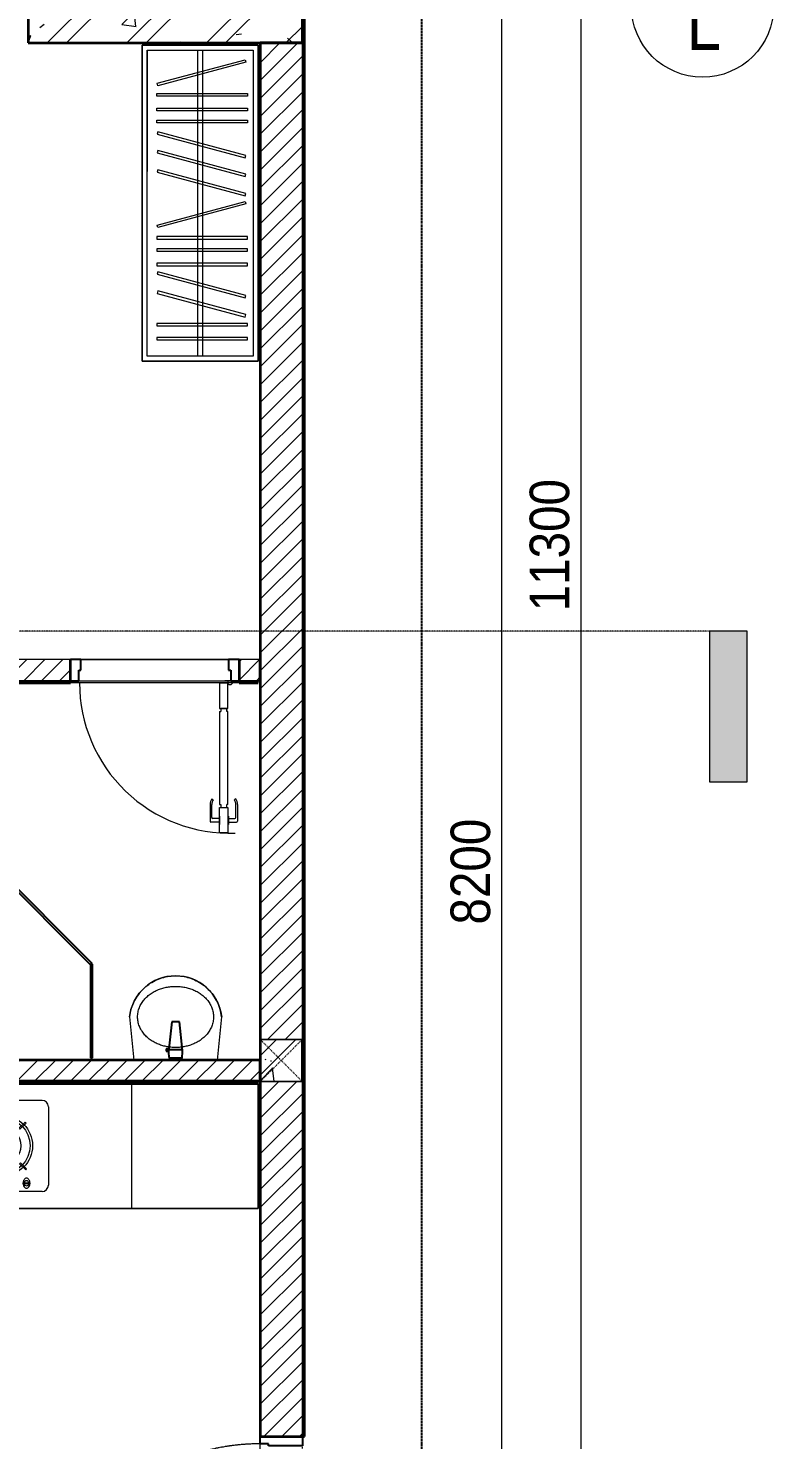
# Model space of a CAD drawing. Header units: millimetres. Extents: x 94264 to 187823, y -5375 to 75426.
# Drawn here: x 143974 to 147510, y 63136 to 69832 of the extents above; entities that cross this region are included whole.
import ezdxf

# ---------------------------------------------------------------- set-up
doc = ezdxf.new("R2010")
doc.units = ezdxf.units.MM
for name, pattern in [('Dash', [6, 3, -3]), ('Dash - Tight', [4.5, 3, -1.5]), ('Dash Dot 3_16_', [7.9375, 4.7625, -1.5875, 0, -1.5875]), ('Grid Line', [22.225, 12.7, -3.175, 3.175, -3.175]), ('Hidden', [7.14375, 4.7625, -2.38125])]:
    doc.linetypes.add(name, pattern=pattern)
for name, color, linetype, lineweight in [('0-2', 10, 'Continuous', 5), ('A-ANNO-DIMS', 211, 'Continuous', 9), ('A-ANNO-DIMS-75', 211, 'Continuous', 9), ('A-DETL-GENF-2', 92, 'Dash - Tight', 18), ('A-DETL-GENF-3', 92, 'Hidden', 25), ('A-DETL-GENF-4', 10, 'Continuous', 18), ('A-DOOR', 31, 'Continuous', 18), ('A-DOOR-1', 10, 'Continuous', 18), ('A-DOOR-2', 90, 'Continuous', 25), ('A-DOOR-FRAM', 31, 'Continuous', 25), ('A-FLOR', 192, 'Continuous', 18), ('A-FLOR-3', 10, 'Continuous', 18), ('A-GLAZ-CURT-1', 10, 'Continuous', 18), ('A-GLAZ-CURT-2', 90, 'Continuous', 25), ('A-WALL', 113, 'Continuous', 18), ('A-WALL-1', 113, 'Continuous', 35), ('A-WALL-2', 250, 'Continuous', 35), ('A-WALL-3', 10, 'Continuous', 18), ('A-WALL-PATT-1', 111, 'Continuous', 18), ('A-WALL-PATT-2', 9, 'Continuous', 18), ('A-WALL-PATT-3', 10, 'Continuous', 18), ('G-ANNO-SYMB', 111, 'Continuous', 9), ('G-ANNO-SYMB-1', 111, 'Dash Dot 3_16_', 18), ('I-FURN', 30, 'Continuous', 18), ('I-FURN-1', 10, 'Continuous', 18), ('I-FURN-2', 253, 'Continuous', 18), ('I-WALL-1', 250, 'Continuous', 35), ('I-WALL-2', 10, 'Continuous', 18), ('I-WALL-3', 2, 'Continuous', 35), ('P-SANR-FIXT-1', 10, 'Continuous', 18), ('P-SANR-FIXT-2', 253, 'Continuous', 18), ('P-SANR-FIXT-3', 221, 'Continuous', 25), ('S-COLS', 52, 'Continuous', 18), ('S-COLS-1', 9, 'Continuous', 18), ('S-COLS-2', 250, 'Continuous', 35), ('S-COLS-4', 52, 'Dash', 18), ('S-COLS-5', 52, 'Continuous', 35), ('S-COLS-HDLN', 52, 'Dash', 18), ('S-GRID-1', 1, 'Grid Line', 9), ('S-GRID-IDEN', 1, 'Continuous', 9)]:
    doc.layers.add(name, color=color, linetype=linetype, lineweight=lineweight)
doc.styles.add('Tahoma_B', font='tahomabd.ttf', dxfattribs={"height": 243.75})
doc.styles.add('UTM Avo', font='', dxfattribs={"width": 0.9, "height": 187.5})
doc.styles.get('UTM Avo').set_extended_font_data('UTM Avo')
doc.dimstyles.new('1_Dim_chi_tiet_2_5', dxfattribs={"dimscale": 304.8, "dimtxt": 187.368928, "dimasz": 0.295276, "dimexe": 0.246063, "dimexo": 0.0625, "dimgap": 0.024606, "dimtad": 1, "dimdec": 0, "dimrnd": 5, "dimzin": 0, "dimdsep": 46, "dimtxsty": 'UTM Avo', "dimblk1": 'OBLIQUE', "dimblk2": 'OBLIQUE', "dimsah": 1, "dimcen": 0.09, "dimdle": 0.246063, "dimazin": 0, "dimtfac": 1, "dimtdec": 4, "dimtix": 1, "dimtmove": 0, "dimatfit": 3, "dimfxl": 0.492126, "dimfxlon": 1, "dimtvp": 1, "dimtolj": 1, "dimtzin": 0, "dimarcsym": 2})
pattern_1 = [(45, (0, 0), (-42.426407, 42.426407), [])]
pattern_2 = [(50, (28821.75, 0), (546.5526, -47.8174), [57.15, -628.65]), (355, (28821.75, 0), (-105.7283, 573.17), [45.72, -502.92]), (100.451, (28867.3, -4), (440.8275, 525.35), [48.57, -534.27]), (46.184, (28821.75, 152.4), (813.2367, -126.1284), [85.725, -942.975]), (96.636, (28889.5, 141.9), (712.2074, 742.2826), [72.855, -801.405]), (351.184, (28821.75, 152.4), (712.215, 742.276), [68.58, -754.38]), (21, (28897.95, 114.3), (454.8433, -306.796), [57.15, -628.65]), (326, (28897.95, 114.3), (185.4063, 552.5638), [45.72, -502.92]), (71.451, (28935.85, 88.73), (640.2512, 245.764), [48.57, -534.27]), (37.5, (28821.75, 0), (9.26637, 253.66504), [5.029, -491.795, 5.029, -505.511, -504.825]), (37.5, (28821.75, 0), (9.26637, 253.66504), [-1007.364, 5.029, -499.796]), (7.5, (28821.75, 0), (200.45944, 300.5414), [5.029, -286.055, 5.029, -480.365, -192.405]), (7.5, (28821.75, 0), (200.45944, 300.5414), [-776.478, 5.029, -187.376]), (327.5, (28651.82, 0), (406.77284, -17.18643), [5.029, -185.471, 5.029, -589.331, -788.67]), (327.5, (28651.82, 0), (406.77284, -17.18643), [-784.86, 5.029, -783.641]), (317.5, (28575.62, 0), (444.3881, 76.2803), [5.029, -242.621, 5.029, -389.687, -560.07]), (317.5, (28575.62, 0), (444.3881, 76.2803), [-642.366, 5.029, -555.041]), (45, (28821.75, 0), (-188.5854, 188.5854), []), (45, (28821.75, 285.75), (-188.5854, 188.5854), [])]

# ---------------------------------------------------------------- blocks, each defined once
blk = doc.blocks.new('NCV_TKTC_KET CAU_rvt-2-TKCS_RAMP DỐC 2 - MẶT BẰNG TẦNG 1')
at = {"layer": 'S-COLS-1'}
h = blk.add_hatch(dxfattribs=at)
h.set_pattern_fill('FP_5', color=256, style=0, pattern_type=2)
h.set_pattern_definition([(45, (0, 0), (-188.5854, 188.5854), []), (45, (0, 285.75), (-188.5854, 188.5854), [])])
h.paths.add_polyline_path([(116452.6, 69761.9), (116452.6, 70111.9), (115152.6, 70111.9), (115152.6, 69761.9)])
h = blk.add_hatch(dxfattribs=at)
h.set_pattern_fill('FP_6', color=256, style=0, pattern_type=2)
h.set_pattern_definition([(50, (0, 0), (546.5526, -47.8174), [57.15, -628.65]), (355, (0, 0), (-105.7283, 573.17), [45.72, -502.92]), (100.451, (45.55, -4), (440.8275, 525.35), [48.57, -534.27]), (46.184, (0, 152.4), (813.2367, -126.1284), [85.725, -942.975]), (96.636, (67.8, 141.9), (712.2074, 742.2826), [72.855, -801.405]), (351.184, (0, 152.4), (712.215, 742.276), [68.58, -754.38]), (21, (76.2, 114.3), (454.8433, -306.796), [57.15, -628.65]), (326, (76.2, 114.3), (185.4063, 552.5638), [45.72, -502.92]), (71.451, (114.1, 88.73), (640.2512, 245.7641), [48.57, -534.27]), (37.5, (0, 0), (9.26637, 253.66504), [25.146, -471.678, 25.146, -485.394, -504.825]), (37.5, (0, 0), (9.26637, 253.66504), [-1007.364, 25.146, -479.679]), (7.5, (0, 0), (200.45944, 300.5414), [25.146, -265.938, 25.146, -460.248, -192.405]), (7.5, (0, 0), (200.45944, 300.5414), [-776.478, 25.146, -167.259]), (327.5, (-169.93, 0), (406.77284, -17.18643), [25.146, -165.354, 25.146, -569.214, -788.67]), (327.5, (-169.93, 0), (406.77284, -17.18643), [-784.86, 25.146, -763.524]), (317.5, (-246.13, 0), (444.3881, 76.2803), [25.146, -222.504, 25.146, -369.57, -560.07]), (317.5, (-246.13, 0), (444.3881, 76.2803), [-642.366, 25.146, -534.924])])
h.paths.add_polyline_path([(116452.6, 69761.9), (116452.6, 70111.9), (115152.6, 70111.9), (115152.6, 69761.9)])
at = {"layer": 'S-COLS-2'}
for p, q in [((115152.6, 70111.9), (115152.6, 69761.9)), ((116452.6, 69761.9), (116452.6, 70111.9)), ((115152.6, 69761.9), (116452.6, 69761.9))]:
    blk.add_line(p, q, dxfattribs=at)
blk = doc.blocks.new('DOOR_CW_01 CANH MO-PANEL KINH - DIG_02-800x2200-CỬA NHÔM KÍNH-400864-TKCS_RAMP DỐC 2 - MẶT BẰNG TẦNG 1')
at = {"layer": 'A-DETL-GENF-4'}
for p, q in [((-347, 772), (-307, 772)), ((-347, 652), (-347, 772)), ((-307, 772), (-307, 652)), ((-392, 637), (-392, 716.5)), ((-349, 720.5), (-388, 720.5)), ((-384, 699.5), (-384, 637)), ((-349, 703.5), (-380, 703.5)), ((-349, 731.8), (-347, 731.8)), ((-349, 692.2), (-349, 731.8)), ((-347, 692.2), (-349, 692.2)), ((-347, 692.2), (-347, 731.8)), ((-307, 692.2), (-307, 731.8)), ((-305, 731.8), (-307, 731.8)), ((-307, 692.2), (-305, 692.2)), ((-305, 692.2), (-305, 731.8)), ((-305, 720.5), (-266, 720.5)), ((-305, 703.5), (-274, 703.5)), ((-270, 699.5), (-270, 637)), ((-262, 637), (-262, 716.5)), ((-383.9, 611.2), (-377.3, 615.8)), ((-307, 652), (-347, 652)), ((-347, 638), (-341, 638)), ((-347, 638), (-347, 196)), ((-313, 652), (-341, 652)), ((-341, 652), (-341, 638)), ((-313, 638), (-313, 652)), ((-307, 638), (-313, 638)), ((-307, 196), (-307, 638)), ((-270.1, 611.2), (-276.7, 615.8)), ((-347, 196), (-341, 196)), ((-307, 182), (-347, 182)), ((-347, 182), (-347, 62)), ((-341, 196), (-341, 182)), ((-341, 182), (-313, 182)), ((-307, 196), (-313, 196)), ((-313, 182), (-313, 196)), ((-307, 62), (-307, 182)), ((-347, 62), (-307, 62))]:
    blk.add_line(p, q, dxfattribs=at)
blk.add_circle((-357, 60), 10, dxfattribs=at)
for centre, radius, start, end in [((-357, 60), 714, 360, 92), ((-388, 716.5), 4, 90, 180), ((-380, 699.5), 4, 90, 180), ((-274, 699.5), 4, 0, 90), ((-266, 716.5), 4, 0, 90), ((-347, 637), 45, 180, 215), ((-347, 637), 37, 180, 215), ((-307, 637), 37, 325, 0), ((-307, 637), 45, 325, 0)]:
    blk.add_arc(centre, radius, start, end, dxfattribs=at)
at = {"layer": 'A-DOOR-1'}
blk.add_line((-357, 50), (-332, 50), dxfattribs=at)
at = {"layer": 'A-DOOR-2'}
for p, q in [((-360, 50), (-400, 50)), ((-400, 50), (-400, -50)), ((-360, 0), (-360, 50)), ((-350, 0), (-360, 0)), ((-350, -50), (-350, 0)), ((360, 0), (350, 0)), ((350, 0), (350, -50)), ((400, 50), (360, 50)), ((360, 50), (360, 0)), ((400, -50), (400, 50)), ((-400, -50), (-350, -50)), ((350, -50), (400, -50))]:
    blk.add_line(p, q, dxfattribs=at)
blk = doc.blocks.new('TU QUAN AO-SUITE ROOM_3 - TU QUAN AO-SUITE ROOM_3-V17-TKCS_RAMP DỐC 2 - MẶT BẰNG TẦNG 1')
at = {"layer": 'I-FURN-2'}
for p, q in [((0, 0), (-550, 0)), ((-550, 0), (-550, -1500)), ((-550, -1500), (-550, 0)), ((-550, 0), (0, 0)), ((0, -1500), (0, 0)), ((0, 0), (0, -1500)), ((-550, -24), (-550, -576)), ((-526, -24), (-24, -24)), ((-526, -1476), (-526, -24)), ((-526, -24), (-526, -600)), ((-287, -24), (-287, -576)), ((-263, -24), (-263, -576)), ((-24, -24), (-24, -1476)), ((-478.3, -181.1), (-61.3, -69.4)), ((-58.2, -80.9), (-475.2, -192.7)), ((-61.3, -69.4), (-58.2, -80.9)), ((-475.2, -192.7), (-478.3, -181.1)), ((-480.1, -229.7), (-50.1, -229.7)), ((-480.1, -241.7), (-480.1, -229.7)), ((-50.1, -241.7), (-480.1, -241.7)), ((-50.1, -229.7), (-50.1, -241.7)), ((-480.1, -299.2), (-50.1, -299.2)), ((-480.1, -311.2), (-480.1, -299.2)), ((-50.1, -311.2), (-480.1, -311.2)), ((-50.1, -299.2), (-50.1, -311.2)), ((-480.1, -356.4), (-50.1, -356.4)), ((-480.1, -368.4), (-480.1, -356.4)), ((-50.1, -368.4), (-480.1, -368.4)), ((-50.1, -356.4), (-50.1, -368.4)), ((-475.2, -411.5), (-478.3, -423.1)), ((-478.3, -423.1), (-61.3, -534.9)), ((-58.2, -523.3), (-475.2, -411.5)), ((-475.2, -500.3), (-478.3, -511.9)), ((-478.3, -511.9), (-61.3, -623.6)), ((-58.2, -612.1), (-475.2, -500.3)), ((-61.3, -534.9), (-58.2, -523.3)), ((-526, -1476), (-526, -600)), ((-475.2, -591.5), (-478.3, -603.1)), ((-58.2, -703.3), (-475.2, -591.5)), ((-287, -576), (-287, -1476)), ((-263, -576), (-263, -1476)), ((-478.3, -603.1), (-61.3, -714.9)), ((-61.3, -623.6), (-58.2, -612.1)), ((-61.3, -714.9), (-58.2, -703.3)), ((-478.3, -853.9), (-61.3, -742.1)), ((-58.2, -753.7), (-475.2, -865.5)), ((-61.3, -742.1), (-58.2, -753.7)), ((-475.2, -865.5), (-478.3, -853.9)), ((-480.1, -908.6), (-480.1, -920.6)), ((-480.1, -908.6), (-480.1, -920.6)), ((-50.1, -908.6), (-480.1, -908.6)), ((-480.1, -920.6), (-50.1, -920.6)), ((-50.1, -920.6), (-50.1, -908.6)), ((-480.1, -965.8), (-480.1, -977.8)), ((-480.1, -965.8), (-480.1, -977.8)), ((-50.1, -965.8), (-480.1, -965.8)), ((-480.1, -977.8), (-50.1, -977.8)), ((-50.1, -977.8), (-50.1, -965.8)), ((-480.1, -1035.3), (-480.1, -1047.3)), ((-480.1, -1035.3), (-480.1, -1047.3)), ((-50.1, -1035.3), (-480.1, -1035.3)), ((-480.1, -1047.3), (-50.1, -1047.3)), ((-50.1, -1047.3), (-50.1, -1035.3)), ((-475.2, -1075.3), (-478.3, -1086.9)), ((-478.3, -1086.9), (-61.3, -1198.6)), ((-58.2, -1187.1), (-475.2, -1075.3)), ((-475.2, -1166.5), (-478.3, -1178.1)), ((-478.3, -1178.1), (-61.3, -1289.9)), ((-58.2, -1278.3), (-475.2, -1166.5)), ((-61.3, -1198.6), (-58.2, -1187.1)), ((-480.1, -1320.5), (-480.1, -1332.5)), ((-480.1, -1320.5), (-480.1, -1332.5)), ((-50.1, -1320.5), (-480.1, -1320.5)), ((-480.1, -1332.5), (-50.1, -1332.5)), ((-61.3, -1289.9), (-58.2, -1278.3)), ((-50.1, -1332.5), (-50.1, -1320.5)), ((-480.1, -1386.9), (-480.1, -1398.9)), ((-480.1, -1386.9), (-480.1, -1398.9)), ((-50.1, -1386.9), (-480.1, -1386.9)), ((-480.1, -1398.9), (-50.1, -1398.9)), ((-50.1, -1398.9), (-50.1, -1386.9)), ((-550, -1500), (0, -1500)), ((0, -1500), (-550, -1500)), ((-24, -1476), (-526, -1476))]:
    blk.add_line(p, q, dxfattribs=at)
blk = doc.blocks.new('HE BEP A - HE BEP A-348232-TKCS_RAMP DỐC 2 - MẶT BẰNG TẦNG 1')
at = {"layer": 'I-FURN'}
for p, q in [((3.5, 605.3), (3.5, 11)), ((765.9, 11), (765.9, 605.3)), ((765.9, 11), (765.9, 605.3)), ((3703.5, 605.3), (3703.5, 11)), ((4303.5, 605.3), (4303.5, 11)), ((948.4, 131.7), (948.4, 487.8)), ((965.9, 505.3), (1810.5, 505.3)), ((1828, 487.8), (1828, 131.7)), ((2467.5, 494.2), (2467.5, 122.2)), ((3279.1, 524.2), (2497.5, 524.2)), ((3309.1, 494.2), (3309.1, 122.2)), ((979.9, 419.9), (1450.3, 419.9)), ((1401.8, 451.1), (1028.4, 451.1)), ((1747.9, 434.2), (1562.5, 434.2)), ((1706.2, 324.4), (1627.3, 429.4)), ((1644.6, 463.3), (1632.2, 456.1)), ((1670.1, 454.1), (1721.6, 333.3)), ((2578, 421.2), (2573.6, 416.8)), ((2573.6, 416.8), (2602.8, 387.7)), ((2607.1, 392.1), (2578, 421.2)), ((2795.6, 424), (2766.5, 394.9)), ((2770.8, 390.5), (2800, 419.6)), ((2800, 419.6), (2795.6, 424)), ((2976.7, 419.6), (2981.1, 424)), ((3005.8, 390.5), (2976.7, 419.6)), ((2981.1, 424), (3010.2, 394.9)), ((3169.5, 392.1), (3198.6, 421.2)), ((3203, 416.8), (3173.9, 387.7)), ((3198.6, 421.2), (3203, 416.8)), ((975, 397.7), (975, 193.3)), ((975, 391.9), (1455.1, 391.9)), ((975, 363.9), (1455.1, 363.9)), ((975, 335.9), (1455.1, 335.9)), ((1455.1, 193.3), (1455.1, 397.7)), ((1509.1, 380.9), (1509.1, 194.2)), ((1801.3, 194.2), (1801.3, 380.9)), ((2602.8, 387.7), (2607.1, 392.1)), ((2766.5, 394.9), (2770.8, 390.5)), ((3010.2, 394.9), (3005.8, 390.5)), ((3173.9, 387.7), (3169.5, 392.1)), ((975, 307.9), (1455.1, 307.9)), ((975, 279.9), (1455.1, 279.9)), ((1721.6, 333.3), (1706.2, 324.4)), ((975, 251.9), (1455.1, 251.9)), ((975, 223.9), (1455.1, 223.9)), ((2570.9, 199.3), (2600, 228.4)), ((2604.4, 224), (2575.3, 194.9)), ((2600, 228.4), (2604.4, 224)), ((2763.7, 226.8), (2768.1, 231.2)), ((2792.8, 197.7), (2763.7, 226.8)), ((2768.1, 231.2), (2797.2, 202)), ((2797.2, 202), (2792.8, 197.7)), ((3008.5, 231.2), (2979.4, 202)), ((2979.4, 202), (2983.8, 197.7)), ((2983.8, 197.7), (3012.9, 226.8)), ((3012.9, 226.8), (3008.5, 231.2)), ((3176.6, 228.4), (3172.2, 224)), ((3172.2, 224), (3201.4, 194.9)), ((3205.8, 199.3), (3176.6, 228.4)), ((975, 195.9), (1455.1, 195.9)), ((981.5, 167.9), (1448.7, 167.9)), ((1028.4, 139.9), (1401.8, 139.9)), ((1562.5, 140.8), (1747.9, 140.8)), ((2575.3, 194.9), (2570.9, 199.3)), ((3201.4, 194.9), (3205.8, 199.3)), ((1810.5, 114.2), (965.9, 114.2)), ((3279.1, 92.2), (2497.5, 92.2)), ((2555.1, 133.3), (2555.1, 129.3)), ((2587.6, 133.3), (2555.1, 133.3)), ((2555.1, 129.3), (2587.6, 129.3)), ((2587.6, 129.3), (2587.6, 133.3)), ((3189, 129.3), (3189, 133.3)), ((3189, 133.3), (3221.5, 133.3)), ((3221.5, 129.3), (3189, 129.3)), ((3221.5, 133.3), (3221.5, 129.3)), ((3.5, 11), (765.9, 11)), ((4303.5, 11), (765.9, 11))]:
    blk.add_line(p, q, dxfattribs=at)
for centre, radius in [((1589.4, 460.9), 17.8), ((1696.1, 460.9), 17.8), ((2685.4, 309.4), 142.6), ((2685.4, 309.4), 131.3), ((3091.2, 309.4), 142.6), ((3091.2, 309.4), 131.3), ((1656.3, 327.5), 22.2), ((2685.4, 309.4), 87.2), ((2685.4, 309.4), 43.6), ((2685.4, 309.4), 30.9), ((3091.2, 309.4), 87.2), ((3091.2, 309.4), 43.6), ((3091.2, 309.4), 30.9)]:
    blk.add_circle(centre, radius, dxfattribs=at)
for centre, radius, start, end in [((965.9, 487.8), 17.5, 90, 180), ((1810.5, 487.8), 17.5, 0, 90), ((2497.5, 494.2), 30, 90, 180), ((3279.1, 494.2), 30, 360, 90), ((1028.4, 397.7), 53.3, 90, 180), ((1401.8, 397.7), 53.3, 360, 90), ((1562.5, 380.9), 53.3, 90, 180), ((1641, 440.7), 17.8, 119.9521, 219.46175), ((1653.4, 447.9), 17.8, 20.53791, 119.9521), ((1747.9, 380.9), 53.3, 360, 90), ((1028.4, 193.3), 53.3, 180, 270), ((1401.8, 193.3), 53.3, 270, 360), ((1562.5, 194.2), 53.3, 180, 270), ((1747.9, 194.2), 53.3, 270, 360), ((2588.6, 131.7), 33.5, 163.94189, 180), ((2580.1, 134.1), 24.7, 145.20397, 163.94189), ((2571.3, 131.3), 11.6, 9.9102, 170.0898), ((2574.8, 137.9), 18.1, 120.79762, 145.20397), ((2571.4, 143.6), 11.5, 90, 120.79762), ((2571.4, 143.6), 11.5, 59.20238, 90), ((2568, 137.9), 18.1, 34.79603, 59.20238), ((2562.6, 134.1), 24.7, 16.05811, 34.79603), ((2554.1, 131.7), 33.5, 0, 16.05811), ((3222.5, 131.7), 33.5, 163.94189, 180), ((3214, 134.1), 24.7, 145.20397, 163.94189), ((3208.7, 137.9), 18.1, 120.79762, 145.20397), ((3205.3, 131.3), 11.6, 9.9102, 170.0898), ((3205.3, 143.6), 11.5, 90, 120.79762), ((3205.3, 143.6), 11.5, 59.20238, 90), ((3201.9, 137.9), 18.1, 34.79603, 59.20238), ((3196.5, 134.1), 24.7, 16.05811, 34.79603), ((3188, 131.7), 33.5, 0, 16.05811), ((965.9, 131.7), 17.5, 180, 270), ((1810.5, 131.7), 17.5, 270, 360), ((2497.5, 122.2), 30, 180, 270), ((2588.6, 131.7), 33.5, 180, 196.05811), ((2580.1, 129.2), 24.7, 196.05811, 214.79603), ((2571.3, 131.3), 11.6, 189.71775, 350.28225), ((2574.8, 125.5), 18.1, 214.79603, 239.20238), ((2571.4, 119.8), 11.5, 239.20238, 270), ((2571.4, 119.8), 11.5, 270, 300.79762), ((2568, 125.5), 18.1, 300.79762, 325.20397), ((2562.6, 129.2), 24.7, 325.20397, 343.94189), ((2554.1, 131.7), 33.5, 343.94189, 0), ((3222.5, 131.7), 33.5, 180, 196.05811), ((3214, 129.2), 24.7, 196.05811, 214.79603), ((3208.7, 125.5), 18.1, 214.79603, 239.20238), ((3205.3, 131.3), 11.6, 189.71775, 350.28225), ((3205.3, 119.8), 11.5, 239.20238, 270), ((3205.3, 119.8), 11.5, 270, 300.79762), ((3201.9, 125.5), 18.1, 300.79762, 325.20397), ((3196.5, 129.2), 24.7, 325.20397, 343.94189), ((3188, 131.7), 33.5, 343.94189, 0), ((3279.1, 122.2), 30, 270, 360)]:
    blk.add_arc(centre, radius, start, end, dxfattribs=at)
at = {"layer": 'I-FURN-2'}
for p, q in [((3.5, 605.3), (3.5, 11)), ((4303.5, 11), (4303.5, 605.3)), ((3.5, 11), (4303.5, 11))]:
    blk.add_line(p, q, dxfattribs=at)
blk = doc.blocks.new('bonruatreo - Chậu rửa-348246-TKCS_RAMP DỐC 2 - MẶT BẰNG TẦNG 1')
at = {"layer": 'P-SANR-FIXT-2'}
for p, q in [((-218.6, 205), (-198.4, 0)), ((198.4, 0), (218.6, 205))]:
    blk.add_line(p, q, dxfattribs=at)
at = {"layer": 'P-SANR-FIXT-2', "flags": 128}
blk.add_lwpolyline([(-218.6, 205), (-217.4, 213.7), (-215.9, 222.4), (-214, 231), (-211.8, 239.5), (-209.3, 247.9), (-206.4, 256.2), (-203.2, 264.4), (-199.6, 272.5), (-195.8, 280.4), (-191.6, 288.1), (-187.1, 295.7), (-182.3, 303.1), (-177.3, 310.3), (-171.9, 317.3), (-166.3, 324.1), (-160.4, 330.6), (-154.2, 336.9), (-147.8, 342.9), (-141.2, 348.7), (-134.3, 354.2), (-127.3, 359.4), (-120, 364.4), (-112.5, 369), (-104.9, 373.4), (-97.1, 377.4), (-89.1, 381.2), (-81, 384.6), (-72.7, 387.6), (-64.4, 390.4), (-55.9, 392.8), (-47.3, 394.8), (-38.7, 396.6), (-30, 397.9), (-21.3, 399), (-12.5, 399.6), (-3.7, 400), (5.1, 399.9), (13.9, 399.6), (22.6, 398.8), (31.4, 397.8), (40.1, 396.3), (48.7, 394.5), (57.2, 392.4), (65.7, 390), (74, 387.2), (82.2, 384.1), (90.3, 380.6), (98.3, 376.8), (106.1, 372.7), (113.7, 368.3), (121.1, 363.6), (128.4, 358.7), (135.4, 353.4), (142.2, 347.8), (148.8, 342), (155.2, 335.9), (161.3, 329.6), (167.2, 323), (172.8, 316.2), (178.1, 309.2), (183.1, 302), (187.8, 294.6), (192.2, 287), (196.4, 279.2), (200.2, 271.3), (203.7, 263.2), (206.8, 255), (209.7, 246.6), (212.2, 238.2), (214.3, 229.7), (216.1, 221.1), (217.6, 212.4), (218.6, 205)], dxfattribs=at)
at = {"layer": 'P-SANR-FIXT-2'}
blk.add_arc((0, 180), 220, 6.52498, 173.47502, dxfattribs=at)
for points in [[(-180, 205), (-180, 212.4), (-178.6, 227.3), (-172.4, 248.8), (-162.5, 268.9), (-149.4, 287), (-133.8, 303), (-116.1, 316.6), (-96.9, 327.9), (-76.5, 336.8), (-55.2, 343.5), (-33.3, 347.9), (-11.2, 350.1), (11.1, 350.1), (33.3, 347.9), (55.2, 343.5), (76.5, 336.8), (96.9, 327.9), (116.1, 316.6), (133.8, 302.9), (149.5, 287), (162.5, 268.8), (172.4, 248.8), (178.6, 227.3), (180, 212.4), (180, 205)], [(180, 205), (180, 197.6), (178.6, 182.7), (172.4, 161.2), (162.5, 141.2), (149.5, 123), (133.8, 107.1), (116.1, 93.4), (96.9, 82.1), (76.5, 73.2), (55.2, 66.5), (33.3, 62.1), (11.1, 59.9), (-11.2, 59.9), (-33.3, 62.1), (-55.2, 66.5), (-76.5, 73.2), (-96.9, 82.1), (-116.1, 93.4), (-133.8, 107), (-149.4, 123), (-162.5, 141.1), (-172.4, 161.2), (-178.6, 182.7), (-180, 197.6), (-180, 205)]]:
    blk.add_open_spline(points, degree=3, dxfattribs=at)
at = {"layer": 'P-SANR-FIXT-3'}
for p, q in [((-18.5, 182.5), (-32.2, 52.9)), ((18.5, 182.5), (-18.5, 182.5)), ((33, 45.4), (18.5, 182.5)), ((-35.6, 54.2), (-44.7, 54.2)), ((-44.7, 54.2), (-44.7, 42.8)), ((-44.7, 42.8), (-35.6, 42.8)), ((-35.6, 52.9), (-35.6, 54.2)), ((-32.2, 52.9), (-35.6, 52.9)), ((-35.6, 44.2), (-35.6, 52.9)), ((-35.6, 42.8), (-35.6, 44.2)), ((-35.6, 44.2), (-33.1, 44.2)), ((-32.2, 52.9), (-33.1, 44.2)), ((-33, 37.3), (-31.4, 12.2)), ((32.7, 48.5), (-32.7, 48.5)), ((-30.2, 11), (30.2, 11)), ((31.4, 12.2), (33, 37.3))]:
    blk.add_line(p, q, dxfattribs=at)
for centre, radius, start, end in [((5.5, 41.4), 38.7, 175.85427, 186.03402), ((-30.1, 12.3), 1.3, 183.59973, 268.77215), ((30.1, 12.3), 1.3, 271.22785, 356.40027), ((-5.5, 41.4), 38.7, 353.96598, 6.03402)]:
    blk.add_arc(centre, radius, start, end, dxfattribs=at)
blk = doc.blocks.new('System Panel - Glazed-840186-TKCS_RAMP DỐC 2 - MẶT BẰNG TẦNG 1')
at = {"layer": 'A-GLAZ-CURT-2'}
for p, q in [((222.1, 5), (-222.1, 5)), ((-222.1, 5), (-222.1, -5)), ((222.1, -5), (222.1, 5)), ((-222.1, -5), (222.1, -5))]:
    blk.add_line(p, q, dxfattribs=at)
blk = doc.blocks.new('System Panel - Glazed-579379-TKCS_RAMP DỐC 2 - MẶT BẰNG TẦNG 1')
at = {"layer": 'A-GLAZ-CURT-2'}
for p, q in [((350.6, 5), (-350.6, 5)), ((-350.6, 5), (-350.6, -5)), ((350.6, -5), (350.6, 5)), ((-350.6, -5), (350.6, -5))]:
    blk.add_line(p, q, dxfattribs=at)
blk = doc.blocks.new('NCV_TKTC_TANG 1_rvt-2-TKCS_RAMP DỐC 2 - MẶT BẰNG TẦNG 1')
at = {"layer": 'A-WALL-PATT-2'}
h = blk.add_hatch(dxfattribs=at)
h.set_pattern_fill('FP_1', color=256, style=0, pattern_type=2)
h.set_pattern_definition(pattern_1)
h.paths.add_polyline_path([(116252.6, 66736.9), (116252.6, 66836.9), (116152.6, 66836.9), (116152.6, 66736.9)])
h.paths.add_polyline_path([(115352.6, 66736.9), (115352.6, 66836.9), (114252.1, 66836.9), (114252.6, 66736.9), (114491.3, 66736.9)])
h = blk.add_hatch(dxfattribs=at)
h.set_pattern_fill('FP_8', color=256, style=0, pattern_type=2)
h.set_pattern_definition([(0, (0, 0), (304.8, 76.2), [25.146, -203.454, 25.146, -203.454, -1219.2]), (0, (0, 0), (304.8, 76.2), [-457.2, 25.146, -432.054, 25.146, -203.454, -533.4]), (0, (0, 0), (304.8, 76.2), [-1143, 25.146, -127.254, 25.146, -355.854]), (120, (114.3, 38.1), (-218.391136, 225.864543), [25.146, -203.454, 25.146, -203.454, -1219.2]), (120, (114.3, 38.1), (-218.391136, 225.864543), [-457.2, 25.146, -432.054, 25.146, -203.454, -533.4]), (120, (114.3, 38.1), (-218.391136, 225.864543), [-1143, 25.146, -127.254, 25.146, -355.854]), (240, (152.4, 190.5), (-86.408864, -302.064543), [25.146, -203.454, 25.146, -203.454, -1219.2]), (240, (152.4, 190.5), (-86.408864, -302.064543), [-457.2, 25.146, -432.054, 25.146, -203.454, -533.4]), (240, (152.4, 190.5), (-86.408864, -302.064543), [-1143, 25.146, -127.254, 25.146, -355.854])])
h.paths.add_polyline_path([(116242.6, 66726.9), (116252.6, 66726.9), (116252.6, 66736.9), (116152.6, 66736.9), (116152.6, 66726.9)])
h.paths.add_polyline_path([(115352.6, 66726.9), (115352.6, 66736.9), (114252.6, 66736.9), (114252.6, 66726.9), (114491.3, 66726.9)])
h = blk.add_hatch(dxfattribs=at)
h.set_pattern_fill('FP_1', color=256, style=0, pattern_type=2)
h.set_pattern_definition(pattern_1)
h.paths.add_polyline_path([(116252.6, 64836.9), (116252.6, 64936.9), (114252.6, 64936.9), (114252.6, 64836.9), (114491.3, 64836.9)])
h.paths.add_polyline_path([(114152.6, 64836.9), (114152.6, 64936.9), (111852.5, 64936.9), (111852.5, 64836.9), (111904.9, 64836.9)])
at = {"layer": 'A-WALL-PATT-3'}
h = blk.add_hatch(dxfattribs=at)
h.set_pattern_fill('FP_7', color=256, style=0, pattern_type=2)
h.set_pattern_definition([(45, (0, 0), (-39.774756, 39.774756), [])])
h.paths.add_polyline_path([(116242.6, 64826.9), (116242.6, 64836.9), (111742.6, 64836.9), (111742.6, 64826.9), (114491.3, 64826.9)])
at = {"layer": 'A-FLOR-3'}
for p, q in [((116252.6, 66836.9), (116252.6, 69761.9)), ((116102.6, 66837), (115402.6, 66837)), ((115402.6, 66836.9), (116102.6, 66836.9)), ((115392.6, 66737), (116112.6, 66737)), ((116252.6, 65035.3), (116252.6, 66726.9)), ((115452.6, 64947.3), (115452.6, 64936.9)), ((116252.6, 61961.9), (116252.6, 64835.3))]:
    blk.add_line(p, q, dxfattribs=at)
at = {"layer": 'A-WALL-2'}
for p, q in [((115352.6, 66736.9), (115352.6, 66836.9)), ((116152.6, 66836.9), (116152.6, 66736.9)), ((116252.6, 66736.9), (116252.6, 66836.9)), ((116252.6, 64936.9), (114252.6, 64936.9)), ((116252.6, 64836.9), (116252.6, 64936.9)), ((114252.6, 64836.9), (116252.6, 64836.9))]:
    blk.add_line(p, q, dxfattribs=at)
at = {"layer": 'A-WALL-3'}
for p, q in [((115352.6, 66836.9), (114252.1, 66836.9)), ((115402.6, 66836.9), (116102.6, 66836.9)), ((116252.6, 66836.9), (116152.6, 66836.9)), ((114252.6, 66736.9), (115352.6, 66736.9)), ((115352.6, 66736.9), (114252.6, 66736.9)), ((116152.6, 66736.9), (116252.6, 66736.9)), ((116252.6, 66736.9), (116152.6, 66736.9))]:
    blk.add_line(p, q, dxfattribs=at)
at = {"layer": 'I-WALL-1'}
for p, q in [((114262.6, 66726.9), (115352.6, 66726.9)), ((115352.6, 66726.9), (115352.6, 66736.9)), ((116152.6, 66736.9), (116152.6, 66726.9)), ((116152.6, 66726.9), (116242.6, 66726.9)), ((116252.6, 66726.9), (116252.6, 66736.9)), ((111742.6, 64826.9), (116242.6, 64826.9)), ((116242.6, 64836.9), (114252.6, 64836.9))]:
    blk.add_line(p, q, dxfattribs=at)
at = {"layer": 'I-WALL-2'}
blk.add_line((116152.6, 66726.9), (115352.6, 66726.9), dxfattribs=at)
at = {"layer": 'A-DOOR-1', "rotation": 180}
blk.add_blockref('DOOR_CW_01 CANH MO-PANEL KINH - DIG_02-800x2200-CỬA NHÔM KÍNH-400864-TKCS_RAMP DỐC 2 - MẶT BẰNG TẦNG 1', (115752.6, 66786.9), dxfattribs=at)
at = {"layer": 'A-GLAZ-CURT-1'}
for name, p, rotation in [('System Panel - Glazed-579379-TKCS_RAMP DỐC 2 - MẶT BẰNG TẦNG 1', (115204.7, 65639.5), 134.9999999999999), ('System Panel - Glazed-840186-TKCS_RAMP DỐC 2 - MẶT BẰNG TẦNG 1', (115452.6, 65169.5), 89.9999999999999)]:
    blk.add_blockref(name, p, dxfattribs=dict(at, rotation=rotation))
at = {"layer": 'I-FURN-1'}
for name, p in [('TU QUAN AO-SUITE ROOM_3 - TU QUAN AO-SUITE ROOM_3-V17-TKCS_RAMP DỐC 2 - MẶT BẰNG TẦNG 1', (116242.5, 69752)), ('HE BEP A - HE BEP A-348232-TKCS_RAMP DỐC 2 - MẶT BẰNG TẦNG 1', (111939.1, 64221.6))]:
    blk.add_blockref(name, p, dxfattribs=at)
at = {"layer": 'P-SANR-FIXT-1'}
blk.add_blockref('bonruatreo - Chậu rửa-348246-TKCS_RAMP DỐC 2 - MẶT BẰNG TẦNG 1', (115851.2, 64936.9), dxfattribs=at)
blk = doc.blocks.new('FD_05 - FD_05-1000x2200mm-835433-TKCS_RAMP DỐC 2 - MẶT BẰNG TẦNG 1')
at = {"layer": 'A-DETL-GENF-2'}
for p, q in [((510, -100), (470, -100)), ((470, -100), (470, -1120)), ((510, -1120), (510, -100)), ((470, -1120), (510, -1120))]:
    blk.add_line(p, q, dxfattribs=at)
blk.add_arc((510, -100), 1020, 180, 267.75253, dxfattribs=at)
at = {"layer": 'A-DOOR-FRAM'}
for p, q in [((-545, 100), (-500, 100)), ((-545, -100), (-545, 100)), ((-500, 100), (-500, -60)), ((500, 100), (545, 100)), ((500, -60), (500, 100)), ((545, 100), (545, -100)), ((-500, -60), (-510, -60)), ((-510, -60), (-510, -100)), ((510, -60), (500, -60)), ((510, -100), (510, -60)), ((-510, -100), (-545, -100)), ((545, -100), (510, -100))]:
    blk.add_line(p, q, dxfattribs=at)
blk = doc.blocks.new('G1_SOF - BO TRU - 200x200-3051103-TKCS_RAMP DỐC 2 - MẶT BẰNG TẦNG 1')
at = {"layer": 'S-COLS-HDLN'}
for p, q in [((-100, -100), (100, 100)), ((100, -100), (-100, 100))]:
    blk.add_line(p, q, dxfattribs=at)
blk = doc.blocks.new('BORDER VIEW - BORDER VIEW-2145816-TKCS_RAMP DỐC 2 - MẶT BẰNG TẦNG 1')
at = {"layer": 'A-DETL-GENF-3'}
blk.add_line((20564.4, 12687.9), (20564.4, 150), dxfattribs=at)
blk = doc.blocks.new('Grid - M_Grid Head - Circle-353313-TKCS_RAMP DỐC 2 - MẶT BẰNG TẦNG 1')
at = {"layer": 'S-GRID-IDEN'}
blk.add_circle((0, 0), 4.5, dxfattribs=at)
blk = doc.blocks.new('Section - 3_32_ x 3_8_-4701953-TKCS_RAMP DỐC 2 - MẶT BẰNG TẦNG 1')
at = {"layer": 'G-ANNO-SYMB'}
blk.add_hatch(color=256, dxfattribs=at).paths.add_polyline_path([(0, 9.525), (0, 0), (-2.38125, 0), (-2.38125, 9.525)])
for p, q in [((0, 9.525), (-2.38125, 9.525)), ((-2.38125, 9.525), (-2.38125, 0)), ((0, 0), (0, 9.525)), ((-2.38125, 0), (0, 0))]:
    blk.add_line(p, q, dxfattribs=at)
blk = doc.blocks.new('DIMBLOCK23-TKCS_RAMP DỐC 2 - MẶT BẰNG TẦNG 1')
at = {"layer": 'A-ANNO-DIMS-75', "lineweight": 25}
for p, q in [((146220.7, 69936.9), (146175.7, 69981.9)), ((146220.7, 69936.9), (146265.7, 69891.9)), ((146220.7, 61736.9), (146175.7, 61781.9)), ((146220.7, 61736.9), (146265.7, 61691.9))]:
    blk.add_line(p, q, dxfattribs=at)
at = {"layer": 'A-ANNO-DIMS-75'}
for p, q in [((146070.7, 69936.9), (146295.7, 69936.9)), ((146220.7, 69936.9), (146070.7, 69936.9)), ((146220.7, 61661.9), (146220.7, 69936.9)), ((146070.7, 61736.9), (146295.7, 61736.9)), ((146220.7, 61736.9), (146070.7, 61736.9))]:
    blk.add_line(p, q, dxfattribs=at)
at = {"layer": 'A-ANNO-DIMS-75', "color": 0, "insert": (145977.1, 65580.2), "char_height": 187.5, "width": 616.236, "attachment_point": 1, "rotation": 90, "line_spacing_factor": 1.110334, "style": 'UTM Avo'}
blk.add_mtext('8200', dxfattribs=at)
blk = doc.blocks.new('_Oblique')
at = {"color": 0, "linetype": 'ByBlock', "lineweight": -2}
blk.add_line((-0.5, -0.5), (0.5, 0.5), dxfattribs=at)
blk = doc.blocks.new('DIMBLOCK25-TKCS_RAMP DỐC 2 - MẶT BẰNG TẦNG 1')
at = {"layer": 'A-ANNO-DIMS-75', "lineweight": 25}
for p, q in [((146595.7, 73036.9), (146550.7, 73081.9)), ((146595.7, 73036.9), (146640.7, 72991.9)), ((146595.7, 61736.9), (146550.7, 61781.9)), ((146595.7, 61736.9), (146640.7, 61691.9))]:
    blk.add_line(p, q, dxfattribs=at)
at = {"layer": 'A-ANNO-DIMS-75'}
for p, q in [((146595.7, 61661.9), (146595.7, 73111.9)), ((146445.7, 73036.9), (146670.7, 73036.9)), ((146595.7, 73036.9), (146445.7, 73036.9)), ((146445.7, 61736.9), (146670.7, 61736.9)), ((146595.7, 61736.9), (146445.7, 61736.9))]:
    blk.add_line(p, q, dxfattribs=at)
at = {"layer": 'A-ANNO-DIMS-75', "color": 0, "insert": (146352.1, 67066), "char_height": 187.5, "width": 770.294, "attachment_point": 1, "rotation": 90, "line_spacing_factor": 1.110334, "style": 'UTM Avo'}
blk.add_mtext('11300', dxfattribs=at)

msp = doc.modelspace()

# ---------------------------------------------------------------- hatches: boundary and pattern name
at = {"layer": 'A-WALL-PATT-1'}
h = msp.add_hatch(dxfattribs=at)
h.set_pattern_fill('FP_7', color=256, style=0, pattern_type=2)
h.set_pattern_definition([(45, (28821.75, 0), (-39.774756, 39.774756), [])])
h.paths.add_polyline_path([(145282, 60796.9), (145284.4, 60796.9), (145284.4, 62061.9), (145274.4, 62061.9), (145274.4, 60796.9)])
h.paths.add_polyline_path([(145274.4, 63151.9), (145284.4, 63151.9), (145284.4, 70111.9), (145274.4, 70111.9), (145274.4, 63189.2)])
h = msp.add_hatch(dxfattribs=at)
h.set_pattern_fill('FP_1', color=256, style=0, pattern_type=2)
h.set_pattern_definition([(45, (28821.75, 0), (-42.426407, 42.426407), [])])
h.paths.add_polyline_path([(145274.4, 61911.9), (145274.4, 62061.9), (145074.4, 62061.9), (145074.4, 61911.9)])
h.paths.add_polyline_path([(145274.4, 63151.9), (145274.4, 64835.3), (145074.4, 64835.3), (145074.4, 63151.9)])
h.paths.add_polyline_path([(145074.4, 65035.3), (145274.4, 65035.3), (145274.4, 69761.9), (145074.4, 69761.9), (145074.4, 65384.3)])
at = {"layer": 'S-COLS-1'}
h = msp.add_hatch(dxfattribs=at)
h.set_pattern_fill('FP_12', color=256, style=0, pattern_type=2)
h.set_pattern_definition(pattern_2)
h.paths.add_polyline_path([(145074.2, 64835.3), (145274.2, 64835.3), (145274.2, 65035.3), (145074.2, 65035.3), (145074.2, 64945.3)])
h = msp.add_hatch(dxfattribs=at)
h.set_pattern_fill('FP_12', color=256, style=0, pattern_type=2)
h.set_pattern_definition(pattern_2)
h.paths.add_polyline_path([(145074.2, 64835.3), (145274.2, 64835.3), (145274.2, 65035.3), (145074.2, 65035.3), (145074.2, 64945.3)])

# ---------------------------------------------------------------- linework, layer by layer
at = {"layer": 'A-FLOR'}
msp.add_line((145274.3, 65035.3), (145274.3, 64835.3), dxfattribs=at)
at = {"layer": 'A-WALL'}
for p, q in [((145274.4, 65035.3), (145274.4, 69761.9)), ((145274.4, 69761.9), (145274.4, 65035.3)), ((145074.4, 65035.3), (145274.4, 65035.3)), ((145274.4, 64835.3), (145074.4, 64835.3)), ((145274.4, 63151.9), (145274.4, 64835.3)), ((145274.4, 64835.3), (145274.4, 63151.9))]:
    msp.add_line(p, q, dxfattribs=at)
at = {"layer": 'A-WALL-1'}
for p, q in [((145074.4, 69761.9), (145074.4, 65035.3)), ((145274.4, 69761.9), (145074.4, 69761.9)), ((145074.4, 64835.3), (145074.4, 63151.9)), ((145074.4, 63151.9), (145274.4, 63151.9))]:
    msp.add_line(p, q, dxfattribs=at)
at = {"layer": 'G-ANNO-SYMB-1'}
msp.add_line((147204.3, 66971.7), (124172.2, 66971.7), dxfattribs=at)
at = {"layer": 'I-WALL-3'}
for p, q in [((145274.4, 70111.9), (145274.4, 69761.9)), ((145284.4, 63151.9), (145284.4, 70121.9)), ((145274.4, 65035.3), (145274.4, 64835.3)), ((145274.4, 63151.9), (145284.4, 63151.9))]:
    msp.add_line(p, q, dxfattribs=at)
at = {"layer": 'S-COLS'}
for p, q in [((145274.2, 65035.3), (145074.2, 65035.3)), ((145074.2, 64835.3), (145274.2, 64835.3))]:
    msp.add_line(p, q, dxfattribs=at)
at = {"layer": 'S-COLS-5'}
for p, q in [((145074.2, 65035.3), (145074.2, 64835.3)), ((145274.2, 64835.3), (145274.2, 65035.3))]:
    msp.add_line(p, q, dxfattribs=at)
at = {"layer": 'S-GRID-1'}
msp.add_line((145274.3, 61681.8), (145274.3, 72876.3), dxfattribs=at)

# ---------------------------------------------------------------- block references
at = {"layer": '0-2'}
for name in ['NCV_TKTC_TANG 1_rvt-2-TKCS_RAMP DỐC 2 - MẶT BẰNG TẦNG 1', 'NCV_TKTC_KET CAU_rvt-2-TKCS_RAMP DỐC 2 - MẶT BẰNG TẦNG 1']:
    msp.add_blockref(name, (28821.8, 0), dxfattribs=at)
at = {"layer": 'A-DETL-GENF-2'}
msp.add_blockref('BORDER VIEW - BORDER VIEW-2145816-TKCS_RAMP DỐC 2 - MẶT BẰNG TẦNG 1', (125274.3, 60796.9), dxfattribs=at)
at = {"layer": 'A-DOOR', "rotation": 269.9999999999999}
msp.add_blockref('FD_05 - FD_05-1000x2200mm-835433-TKCS_RAMP DỐC 2 - MẶT BẰNG TẦNG 1', (145174.4, 62606.9), dxfattribs=at)
at = {"layer": 'G-ANNO-SYMB', "xscale": 74.99999999999996, "yscale": 74.99999999999996, "zscale": 74.99999999999996, "rotation": 180}
msp.add_blockref('Section - 3_32_ x 3_8_-4701953-TKCS_RAMP DỐC 2 - MẶT BẰNG TẦNG 1', (147204.3, 66971.7), dxfattribs=at)
at = {"layer": 'S-COLS-4', "rotation": 180}
msp.add_blockref('G1_SOF - BO TRU - 200x200-3051103-TKCS_RAMP DỐC 2 - MẶT BẰNG TẦNG 1', (145174.2, 64935.3), dxfattribs=at)
at = {"layer": 'S-GRID-IDEN', "xscale": 74.99999999999996, "yscale": 74.99999999999996, "zscale": 74.99999999999996, "rotation": 89.9999999999998}
msp.add_blockref('Grid - M_Grid Head - Circle-353313-TKCS_RAMP DỐC 2 - MẶT BẰNG TẦNG 1', (147172.2, 69936.9), dxfattribs=at)

# ---------------------------------------------------------------- dimensions: what is measured, and where the dimension line sits
at = {"layer": 'A-ANNO-DIMS'}
for base, p1, p2, override, picture, middle in [((146595.7, 73036.9), (146445.7, 61736.9), (146445.7, 73036.9), {"dimpost": '<>', "dimfxl": 11299.949304}, 'DIMBLOCK25-TKCS_RAMP DỐC 2 - MẶT BẰNG TẦNG 1', (146491.2, 67386.9)), ((146220.7, 69936.9), (146070.7, 61736.9), (146070.7, 69936.9), {"dimpost": '<>', "dimfxl": 8200}, 'DIMBLOCK23-TKCS_RAMP DỐC 2 - MẶT BẰNG TẦNG 1', (146116.2, 65836.9))]:
    dim = msp.add_linear_dim(base=base, p1=p1, p2=p2, angle=90, dimstyle='1_Dim_chi_tiet_2_5', override=override, dxfattribs=at)
    dim.commit()
    dim.dimension.update_dxf_attribs({"geometry": picture, "text_midpoint": middle})

# ---------------------------------------------------------------- next in the draw order: texts
at = {"layer": 'S-GRID-IDEN', "insert": (147171.5, 69851), "char_height": 243.75, "width": 193.5, "attachment_point": 5, "line_spacing_factor": 0.996129, "style": 'Tahoma_B', "bg_fill": 3, "box_fill_scale": 1.25, "bg_fill_color": 256, "bg_fill_true_color": 13158600, "bg_fill_transparency": 0}
msp.add_mtext('\\pt952.49944,1904.99888,2857.50075,3810.00019,4762.49962,5714.99906,6667.50094,7620.00037,8572.49981,9524.99925,10477.50113,11430.00056,12382.5,13334.99944,14287.49888,15240.00075,16192.50019,17144.99963,18097.49906,19050.00094,20002.50038,20954.99981,21907.49925,22860.00113,23812.50056,24765,25717.49944,26669.99887,27622.50075,28575.00019,29527.49963,30479.99906;L', dxfattribs=at)

doc.saveas('drawing.dxf')
